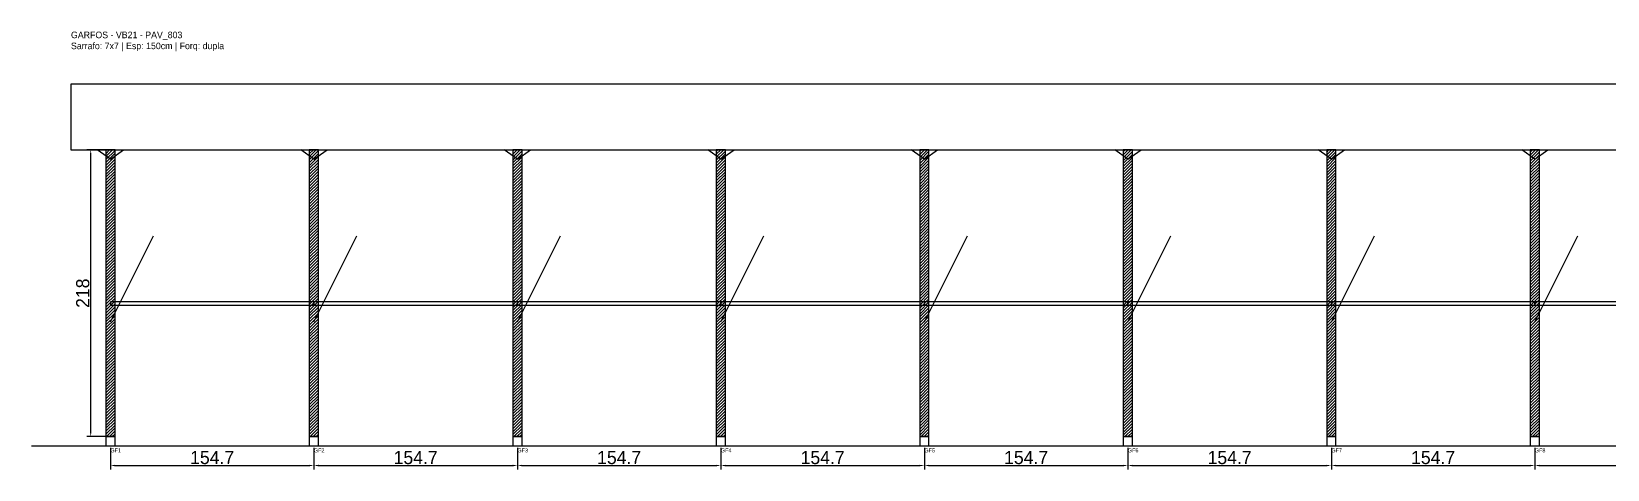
# Model space of a CAD drawing. Header units: metres. Extents: x -30 to 2411, y -25 to 308.
# Drawn here: x -30 to 1168, y -25 to 308 of the extents above; entities that cross this region are included whole.
import ezdxf

# ---------------------------------------------------------------- set-up
doc = ezdxf.new("R2010")
doc.units = ezdxf.units.M
for name, color, linetype in [('BARRA_ANCORAGEM', 1, 'Continuous'), ('COTA', 241, 'Continuous'), ('GARFOS OK', 3, 'Continuous'), ('NOME DA VIGA', 6, 'Continuous'), ('SARR_7x7', 40, 'Continuous'), ('TIRAS REESCORAMENTO', 252, 'Continuous'), ('VIGAS', 3, 'Continuous')]:
    doc.layers.add(name, color=color, linetype=linetype)
doc.dimstyles.new('EZ DXF', dxfattribs={"dimtxt": 10, "dimasz": 3.5, "dimexe": 3, "dimexo": 1.5, "dimgap": 1, "dimtad": 1, "dimdec": 1, "dimdsep": 46, "dimcen": 2.5, "dimazin": 3, "dimtfac": 1, "dimtmove": 0, "dimatfit": 3})

msp = doc.modelspace()

# ---------------------------------------------------------------- hatches: boundary and pattern name
at = {"layer": 'COTA'}
h = msp.add_hatch(dxfattribs=at)
h.set_pattern_fill('ANSI31', scale=0.5)
h.paths.add_polyline_path([(26.5, 0), (33.5, 0), (33.5, 218), (26.5, 218)])
h = msp.add_hatch(dxfattribs=at)
h.set_pattern_fill('ANSI31', scale=0.5)
h.paths.add_polyline_path([(181.24, 0), (188.24, 0), (188.24, 218), (181.24, 218)])
h = msp.add_hatch(dxfattribs=at)
h.set_pattern_fill('ANSI31', scale=0.5)
h.paths.add_polyline_path([(335.99, 0), (342.99, 0), (342.99, 218), (335.99, 218)])
h = msp.add_hatch(dxfattribs=at)
h.set_pattern_fill('ANSI31', scale=0.5)
h.paths.add_polyline_path([(490.73, 0), (497.73, 0), (497.73, 218), (490.73, 218)])
h = msp.add_hatch(dxfattribs=at)
h.set_pattern_fill('ANSI31', scale=0.5)
h.paths.add_polyline_path([(645.47, 0), (652.47, 0), (652.47, 218), (645.47, 218)])
h = msp.add_hatch(dxfattribs=at)
h.set_pattern_fill('ANSI31', scale=0.5)
h.paths.add_polyline_path([(800.22, 0), (807.22, 0), (807.22, 218), (800.22, 218)])
h = msp.add_hatch(dxfattribs=at)
h.set_pattern_fill('ANSI31', scale=0.5)
h.paths.add_polyline_path([(954.96, 0), (961.96, 0), (961.96, 218), (954.96, 218)])
h = msp.add_hatch(dxfattribs=at)
h.set_pattern_fill('ANSI31', scale=0.5)
h.paths.add_polyline_path([(1109.7, 0), (1116.7, 0), (1116.7, 218), (1109.7, 218)])

# ---------------------------------------------------------------- linework, layer by layer
at = {"layer": 'BARRA_ANCORAGEM'}
for p, q in [((30, 87.2), (62.7, 152.6)), ((184.74, 87.2), (217.44, 152.6)), ((339.49, 87.2), (372.19, 152.6)), ((494.23, 87.2), (526.93, 152.6)), ((648.97, 87.2), (681.67, 152.6)), ((803.72, 87.2), (836.42, 152.6)), ((958.46, 87.2), (991.16, 152.6)), ((1113.2, 87.2), (1145.9, 152.6))]:
    msp.add_line(p, q, dxfattribs=at)
at = {"layer": 'GARFOS OK'}
for p, q in [((30, 211), (20, 218)), ((20, 218), (40, 218)), ((30, 211), (40, 218)), ((184.74, 211), (174.74, 218)), ((174.74, 218), (194.74, 218)), ((184.74, 211), (194.74, 218)), ((339.49, 211), (329.49, 218)), ((329.49, 218), (349.49, 218)), ((339.49, 211), (349.49, 218)), ((494.23, 211), (484.23, 218)), ((484.23, 218), (504.23, 218)), ((494.23, 211), (504.23, 218)), ((648.97, 211), (638.97, 218)), ((638.97, 218), (658.97, 218)), ((648.97, 211), (658.97, 218)), ((803.72, 211), (793.72, 218)), ((793.72, 218), (813.72, 218)), ((803.72, 211), (813.72, 218)), ((958.46, 211), (948.46, 218)), ((948.46, 218), (968.46, 218)), ((958.46, 211), (968.46, 218)), ((1113.2, 211), (1103.2, 218)), ((1103.2, 218), (1123.2, 218)), ((1113.2, 211), (1123.2, 218))]:
    msp.add_line(p, q, dxfattribs=at)
at = {"layer": 'GARFOS OK', "linetype": 'CONTINUOUS'}
msp.add_line((-30, -7), (2411.15, -7), dxfattribs=at)
at = {"layer": 'GARFOS OK'}
for points in [[(26.5, 0), (33.5, 0), (33.5, 218), (26.5, 218), (26.5, 0)], [(181.24, 0), (188.24, 0), (188.24, 218), (181.24, 218), (181.24, 0)], [(335.99, 0), (342.99, 0), (342.99, 218), (335.99, 218), (335.99, 0)], [(490.73, 0), (497.73, 0), (497.73, 218), (490.73, 218), (490.73, 0)], [(645.47, 0), (652.47, 0), (652.47, 218), (645.47, 218), (645.47, 0)], [(800.22, 0), (807.22, 0), (807.22, 218), (800.22, 218), (800.22, 0)], [(954.96, 0), (961.96, 0), (961.96, 218), (954.96, 218), (954.96, 0)], [(1109.7, 0), (1116.7, 0), (1116.7, 218), (1109.7, 218), (1109.7, 0)]]:
    msp.add_lwpolyline(points, dxfattribs=at)
at = {"layer": 'SARR_7x7'}
for points in [[(26.5, -7), (33.5, -7), (33.5, 0), (26.5, 0), (26.5, -7)], [(181.24, -7), (188.24, -7), (188.24, 0), (181.24, 0), (181.24, -7)], [(335.99, -7), (342.99, -7), (342.99, 0), (335.99, 0), (335.99, -7)], [(490.73, -7), (497.73, -7), (497.73, 0), (490.73, 0), (490.73, -7)], [(645.47, -7), (652.47, -7), (652.47, 0), (645.47, 0), (645.47, -7)], [(800.22, -7), (807.22, -7), (807.22, 0), (800.22, 0), (800.22, -7)], [(954.96, -7), (961.96, -7), (961.96, 0), (954.96, 0), (954.96, -7)], [(1109.7, -7), (1116.7, -7), (1116.7, 0), (1109.7, 0), (1109.7, -7)]]:
    msp.add_lwpolyline(points, dxfattribs=at)
at = {"layer": 'TIRAS REESCORAMENTO'}
for points in [[(30, 100), (184.74, 100), (184.74, 102.5), (30, 102.5), (30, 100)], [(184.74, 100), (339.49, 100), (339.49, 102.5), (184.74, 102.5), (184.74, 100)], [(339.49, 100), (494.23, 100), (494.23, 102.5), (339.49, 102.5), (339.49, 100)], [(494.23, 100), (648.97, 100), (648.97, 102.5), (494.23, 102.5), (494.23, 100)], [(648.97, 100), (803.72, 100), (803.72, 102.5), (648.97, 102.5), (648.97, 100)], [(803.72, 100), (958.46, 100), (958.46, 102.5), (803.72, 102.5), (803.72, 100)], [(958.46, 100), (1113.2, 100), (1113.2, 102.5), (958.46, 102.5), (958.46, 100)], [(1113.2, 100), (1267.95, 100), (1267.95, 102.5), (1113.2, 102.5), (1113.2, 100)]]:
    msp.add_lwpolyline(points, dxfattribs=at)
at = {"layer": 'VIGAS'}
msp.add_lwpolyline([(0, 218), (2381.15, 218), (2381.15, 268), (0, 268), (0, 218)], dxfattribs=at)

# ---------------------------------------------------------------- texts
at = {"layer": 'NOME DA VIGA'}
for s, p in [('GF1', (30, -12)), ('GF2', (184.74, -12)), ('GF3', (339.49, -12)), ('GF4', (494.23, -12)), ('GF5', (648.97, -12)), ('GF6', (803.72, -12)), ('GF7', (958.46, -12)), ('GF8', (1113.2, -12))]:
    msp.add_text(s, height=3, dxfattribs=at).set_placement(p)
at = {"layer": 'NOME DA VIGA', "insert": (0, 293), "char_height": 5, "attachment_point": 7}
msp.add_mtext('GARFOS - VB21 - PAV_803\\PSarrafo: 7x7 | Esp: 150cm | Forq: dupla', dxfattribs=at)

# ---------------------------------------------------------------- dimensions: what is measured, and where the dimension line sits
at = {"layer": 'COTA'}
msp.add_linear_dim(base=(15, 0), p1=(30, 0), p2=(30, 218), angle=90, dimstyle='EZ DXF', dxfattribs=at).render()
for base, p1, p2 in [((30, -22), (30, -7), (184.74, -7)), ((184.7436, -22), (184.7436, -7), (339.4871, -7)), ((339.49, -22), (339.49, -7), (494.23, -7)), ((494.23, -22), (494.23, -7), (648.97, -7)), ((648.9743, -22), (648.9743, -7), (803.7178, -7)), ((803.72, -22), (803.72, -7), (958.46, -7)), ((958.46, -22), (958.46, -7), (1113.2, -7)), ((1113.205, -22), (1113.205, -7), (1267.9485, -7))]:
    msp.add_linear_dim(base=base, p1=p1, p2=p2, dimstyle='EZ DXF', dxfattribs=at).render()

doc.saveas('drawing.dxf')
